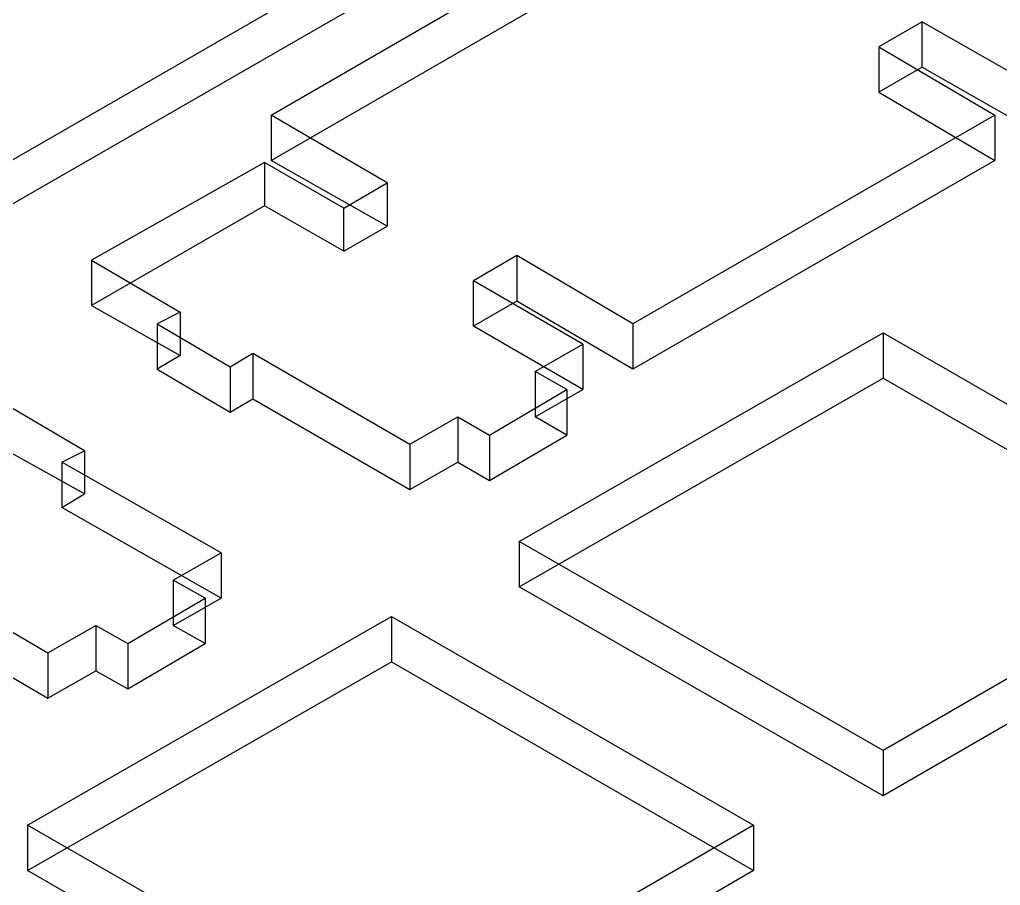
# Model space of a CAD drawing. Header units: millimetres. Extents: x 0 to 2112, y 8 to 1252.
# Drawn here: x 367.1 to 480.8, y 883.8 to 984.3 of the extents above; entities that cross this region are included whole.
import ezdxf

# ---------------------------------------------------------------- set-up
doc = ezdxf.new("R2010")
doc.units = ezdxf.units.MM
doc.layers.get('0').update_dxf_attribs({"linetype": 'CONTINUOUS'})

msp = doc.modelspace()

# ---------------------------------------------------------------- linework, layer by layer
at = {"color": 9}
for p, q in [((235.458, 892.658), (589.996, 1097.06)), ((235.458, 892.658), (589.996, 1097.06)), ((235.458, 887.642), (589.996, 1091.8)), ((235.458, 887.642), (589.996, 1091.8)), ((396.226, 973.247), (438.214, 997.493)), ((396.226, 973.247), (438.214, 997.493)), ((396.226, 967.983), (438.214, 992.23)), ((396.226, 967.983), (438.214, 992.23)), ((471.745, 984.049), (466.732, 981.156)), ((471.745, 984.049), (466.732, 981.156)), ((471.745, 984.049), (484.667, 976.69)), ((471.745, 978.785), (471.745, 984.049)), ((471.745, 978.785), (471.745, 984.049)), ((471.745, 984.049), (484.667, 976.69)), ((466.732, 981.156), (480.176, 973.247)), ((466.732, 981.156), (466.732, 975.893)), ((466.732, 981.156), (480.176, 973.247)), ((466.732, 981.156), (466.732, 975.893)), ((471.745, 978.785), (466.732, 975.893)), ((471.745, 978.785), (466.732, 975.893)), ((471.745, 978.785), (484.667, 971.43)), ((471.745, 978.785), (484.667, 971.43)), ((466.732, 975.893), (480.176, 967.983)), ((466.732, 975.893), (480.176, 967.983)), ((409.698, 965.366), (396.226, 973.247)), ((396.226, 973.247), (396.226, 967.983)), ((409.698, 965.366), (396.226, 973.247)), ((396.226, 973.247), (396.226, 967.983)), ((480.176, 973.247), (438.214, 949.029)), ((480.176, 973.247), (438.214, 949.029)), ((480.176, 973.247), (480.176, 967.983)), ((480.176, 973.247), (480.176, 967.983)), ((395.453, 967.736), (375.394, 956.412)), ((395.453, 967.736), (375.394, 956.412)), ((404.682, 962.448), (395.453, 967.736)), ((395.453, 967.736), (395.453, 962.723)), ((404.682, 962.448), (395.453, 967.736)), ((395.453, 967.736), (395.453, 962.723)), ((409.698, 960.353), (396.226, 967.983)), ((409.698, 960.353), (396.226, 967.983)), ((480.176, 967.983), (438.214, 943.765)), ((480.176, 967.983), (438.214, 943.765)), ((404.682, 962.448), (409.698, 965.366)), ((404.682, 962.448), (409.698, 965.366)), ((409.698, 965.366), (409.698, 960.353)), ((409.698, 965.366), (409.698, 960.353)), ((395.453, 962.723), (375.394, 951.124)), ((395.453, 962.723), (375.394, 951.124)), ((404.682, 957.46), (395.453, 962.723)), ((404.682, 957.46), (395.453, 962.723)), ((404.682, 957.46), (404.682, 962.448)), ((404.682, 957.46), (404.682, 962.448)), ((404.682, 957.46), (409.698, 960.353)), ((404.682, 957.46), (409.698, 960.353)), ((424.741, 956.934), (419.728, 954.017)), ((424.741, 956.934), (419.728, 954.017)), ((438.214, 949.029), (424.741, 956.934)), ((424.741, 956.934), (424.741, 951.646)), ((424.741, 956.934), (424.741, 951.646)), ((438.214, 949.029), (424.741, 956.934)), ((375.394, 956.412), (385.671, 950.352)), ((375.394, 956.412), (375.394, 951.124)), ((375.394, 956.412), (385.671, 950.352)), ((375.394, 956.412), (375.394, 951.124)), ((432.4, 946.662), (419.728, 954.017)), ((419.728, 948.753), (419.728, 954.017)), ((432.4, 946.662), (419.728, 954.017)), ((419.728, 948.753), (419.728, 954.017)), ((424.741, 951.646), (419.728, 948.753)), ((424.741, 951.646), (419.728, 948.753)), ((438.214, 943.765), (424.741, 951.646)), ((438.214, 943.765), (424.741, 951.646)), ((375.394, 951.124), (385.671, 945.339)), ((375.394, 951.124), (385.671, 945.339)), ((385.671, 950.352), (383.028, 949.029)), ((385.671, 950.352), (383.028, 949.029)), ((385.671, 950.352), (385.671, 945.339)), ((385.671, 950.352), (385.671, 945.339)), ((383.028, 949.029), (391.485, 944.016)), ((383.028, 949.029), (383.028, 943.765)), ((383.028, 949.029), (391.485, 944.016)), ((383.028, 949.029), (383.028, 943.765)), ((438.214, 949.029), (438.214, 943.765)), ((438.214, 949.029), (438.214, 943.765)), ((432.4, 941.398), (419.728, 948.753)), ((432.4, 941.398), (419.728, 948.753)), ((425.016, 923.734), (467.254, 947.981)), ((425.016, 923.734), (467.254, 947.981)), ((467.254, 947.981), (509.217, 923.734)), ((467.254, 947.981), (467.254, 942.693)), ((467.254, 947.981), (509.217, 923.734)), ((467.254, 947.981), (467.254, 942.693)), ((426.861, 943.49), (432.4, 946.662)), ((426.861, 943.49), (432.4, 946.662)), ((432.4, 946.662), (432.4, 941.398)), ((432.4, 946.662), (432.4, 941.398)), ((391.485, 944.016), (394.13, 945.614)), ((391.485, 944.016), (394.13, 945.614)), ((394.13, 945.614), (412.341, 935.059)), ((394.13, 945.614), (394.13, 940.322)), ((394.13, 945.614), (412.341, 935.059)), ((394.13, 945.614), (394.13, 940.322)), ((385.671, 945.339), (383.028, 943.765)), ((385.671, 945.339), (383.028, 943.765)), ((383.028, 943.765), (391.485, 938.752)), ((383.028, 943.765), (391.485, 938.752)), ((391.485, 944.016), (391.485, 938.752)), ((391.485, 944.016), (391.485, 938.752)), ((430.555, 941.398), (426.861, 943.49)), ((426.861, 943.49), (426.861, 938.23)), ((430.555, 941.398), (426.861, 943.49)), ((426.861, 943.49), (426.861, 938.23)), ((425.016, 918.475), (467.254, 942.693)), ((425.016, 918.475), (467.254, 942.693)), ((467.254, 942.693), (509.217, 918.475)), ((467.254, 942.693), (509.217, 918.475)), ((421.573, 936.106), (430.555, 941.398)), ((421.573, 936.106), (430.555, 941.398)), ((426.861, 938.23), (432.4, 941.398)), ((426.861, 938.23), (432.4, 941.398)), ((430.555, 941.398), (430.555, 936.106)), ((430.555, 941.398), (430.555, 936.106)), ((391.485, 938.752), (394.13, 940.322)), ((391.485, 938.752), (394.13, 940.322)), ((394.13, 940.322), (412.341, 929.799)), ((394.13, 940.322), (412.341, 929.799)), ((374.597, 934.261), (366.137, 939.274)), ((374.597, 934.261), (366.137, 939.274)), ((412.341, 935.059), (417.879, 938.23)), ((412.341, 935.059), (417.879, 938.23)), ((417.879, 938.23), (421.573, 936.106)), ((417.879, 938.23), (417.879, 932.967)), ((417.879, 938.23), (421.573, 936.106)), ((417.879, 938.23), (417.879, 932.967)), ((430.555, 936.106), (426.861, 938.23)), ((430.555, 936.106), (426.861, 938.23)), ((421.573, 930.843), (430.555, 936.106)), ((421.573, 936.106), (421.573, 930.843)), ((421.573, 930.843), (430.555, 936.106)), ((421.573, 936.106), (421.573, 930.843)), ((371.951, 932.967), (374.597, 934.261)), ((371.951, 932.967), (374.597, 934.261)), ((374.597, 934.261), (374.597, 929.273)), ((374.597, 934.261), (374.597, 929.273)), ((412.341, 935.059), (412.341, 929.799)), ((412.341, 935.059), (412.341, 929.799)), ((374.597, 929.273), (366.137, 934.014)), ((374.597, 929.273), (366.137, 934.014)), ((390.437, 922.412), (371.951, 932.967)), ((371.951, 932.967), (371.951, 927.675)), ((390.437, 922.412), (371.951, 932.967)), ((371.951, 932.967), (371.951, 927.675)), ((412.341, 929.799), (417.879, 932.967)), ((412.341, 929.799), (417.879, 932.967)), ((417.879, 932.967), (421.573, 930.843)), ((417.879, 932.967), (421.573, 930.843)), ((371.951, 927.675), (374.597, 929.273)), ((371.951, 927.675), (374.597, 929.273)), ((390.437, 917.152), (371.951, 927.675)), ((390.437, 917.152), (371.951, 927.675)), ((467.254, 899.492), (425.016, 923.734)), ((467.254, 899.492), (425.016, 923.734)), ((425.016, 923.734), (425.016, 918.475)), ((425.016, 923.734), (425.016, 918.475)), ((509.217, 923.734), (467.254, 899.492)), ((509.217, 923.734), (467.254, 899.492)), ((384.873, 919.244), (390.437, 922.412)), ((384.873, 919.244), (390.437, 922.412)), ((390.437, 922.412), (390.437, 917.152)), ((390.437, 922.412), (390.437, 917.152)), ((357.706, 918.199), (370.353, 910.816)), ((357.706, 918.199), (370.353, 910.816)), ((388.592, 917.152), (384.873, 919.244)), ((384.873, 919.244), (384.873, 913.984)), ((388.592, 917.152), (384.873, 919.244)), ((384.873, 919.244), (384.873, 913.984)), ((467.254, 894.228), (425.016, 918.475)), ((467.254, 894.228), (425.016, 918.475)), ((509.217, 918.475), (467.254, 894.228)), ((509.217, 918.475), (467.254, 894.228)), ((379.61, 911.888), (388.592, 917.152)), ((379.61, 911.888), (388.592, 917.152)), ((384.873, 913.984), (390.437, 917.152)), ((384.873, 913.984), (390.437, 917.152)), ((388.592, 917.152), (388.592, 911.888)), ((388.592, 917.152), (388.592, 911.888)), ((367.986, 890.813), (410.221, 915.031)), ((367.986, 890.813), (410.221, 915.031)), ((410.221, 915.031), (452.212, 890.813)), ((410.221, 915.031), (410.221, 909.768)), ((410.221, 915.031), (452.212, 890.813)), ((410.221, 915.031), (410.221, 909.768)), ((370.353, 910.816), (375.92, 913.984)), ((370.353, 910.816), (375.92, 913.984)), ((375.92, 913.984), (379.61, 911.888)), ((375.92, 913.984), (375.92, 908.72)), ((375.92, 913.984), (379.61, 911.888)), ((375.92, 913.984), (375.92, 908.72)), ((388.592, 911.888), (384.873, 913.984)), ((388.592, 911.888), (384.873, 913.984)), ((357.706, 912.936), (370.353, 905.552)), ((357.706, 912.936), (370.353, 905.552)), ((379.61, 906.625), (388.592, 911.888)), ((379.61, 911.888), (379.61, 906.625)), ((379.61, 906.625), (388.592, 911.888)), ((379.61, 911.888), (379.61, 906.625)), ((370.353, 910.816), (370.353, 905.552)), ((370.353, 910.816), (370.353, 905.552)), ((367.986, 885.55), (410.221, 909.768)), ((367.986, 885.55), (410.221, 909.768)), ((410.221, 909.768), (452.212, 885.55)), ((410.221, 909.768), (452.212, 885.55)), ((370.353, 905.552), (375.92, 908.72)), ((370.353, 905.552), (375.92, 908.72)), ((375.92, 908.72), (379.61, 906.625)), ((375.92, 908.72), (379.61, 906.625)), ((467.254, 899.492), (467.254, 894.228)), ((467.254, 899.492), (467.254, 894.228)), ((410.221, 866.567), (367.986, 890.813)), ((410.221, 866.567), (367.986, 890.813)), ((367.986, 890.813), (367.986, 885.55)), ((367.986, 890.813), (367.986, 885.55)), ((452.212, 890.813), (410.221, 866.567)), ((452.212, 890.813), (410.221, 866.567)), ((452.212, 890.813), (452.212, 885.55)), ((452.212, 890.813), (452.212, 885.55)), ((410.221, 861.303), (367.986, 885.55)), ((410.221, 861.303), (367.986, 885.55)), ((452.212, 885.55), (410.221, 861.303)), ((452.212, 885.55), (410.221, 861.303))]:
    msp.add_line(p, q, dxfattribs=at)

doc.saveas('drawing.dxf')
